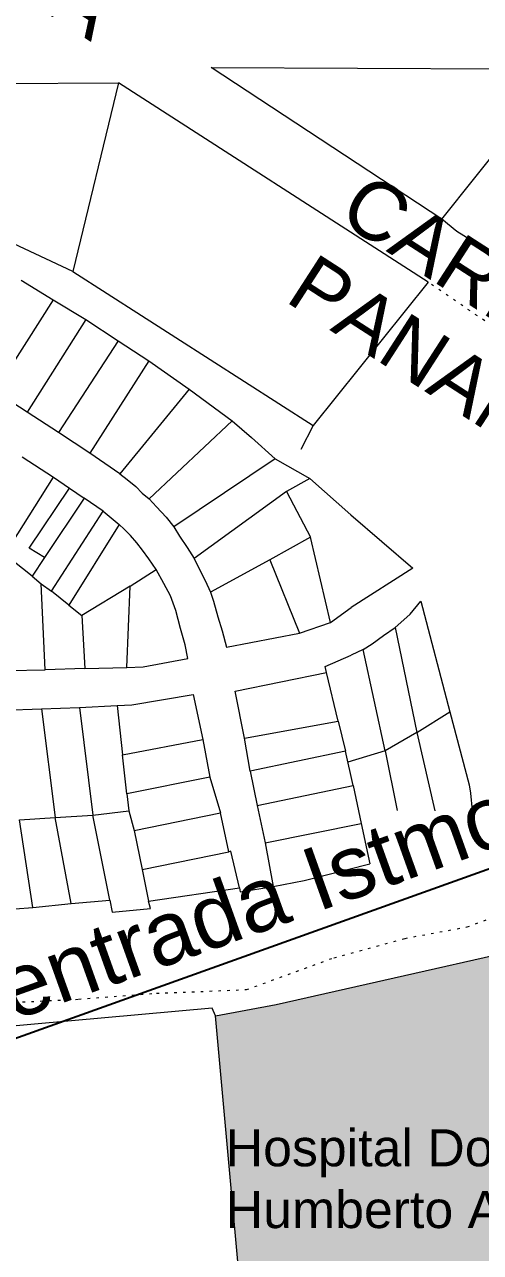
# Model space of a CAD drawing. Header units: millimetres. Extents: x -6666 to 12802, y -941 to 4807.
# Drawn here: x 923.08 to 941.11, y 1600.07 to 1648.7 of the extents above; entities that cross this region are included whole.
import ezdxf

# ---------------------------------------------------------------- set-up
doc = ezdxf.new("R2010")
doc.units = ezdxf.units.MM
doc.linetypes.add('DOT', pattern=[0.25, 0, -0.25])
for name, color, linetype in [('2', 1, 'Continuous'), ('CIRCULO PI', 2, 'Continuous'), ('CVL_CUADCON_TX', 2, 'Continuous')]:
    doc.layers.add(name, color=color, linetype=linetype)
doc.styles.add('PI', font='arial.ttf', dxfattribs={"height": 0.4})
doc.styles.add('PUNTOS PI', font='arial.ttf', dxfattribs={"height": 2.75})
doc.styles.get("Standard").update_dxf_attribs({"font": 'arial.ttf'})
doc.dimstyles.new('ISO-25', dxfattribs={"dimtxt": 2.5, "dimasz": 2.5, "dimexe": 1.25, "dimexo": 0.625, "dimtad": 1, "dimdec": 3, "dimtxsty": 'Standard', "dimcen": 2.5, "dimadec": 0, "dimazin": 0, "dimtfac": 1, "dimtdec": 3, "dimtmove": 0, "dimatfit": 3, "dimfxl": 1, "dimarcsym": 0})

# ---------------------------------------------------------------- blocks, each defined once
blk = doc.blocks.new('*D14')
at = {"layer": 'CIRCULO PI', "color": 0, "lineweight": -2, "transparency": 16777216}
for p, q in [((992.4179527586057, 1629.151936395541), (990.6202033222467, 1634.175293702422)), ((988.6875849871183, 1632.156015026576), (971.3899868771509, 1625.965583935807)), ((970.4127423717564, 1621.276754091521), (968.6149929353974, 1626.300111398402)), ((969.0361807387101, 1625.123208329181), (893.4141375501492, 1598.059737185624))]:
    blk.add_line(p, q, dxfattribs=at)
at = {"layer": 'CIRCULO PI', "color": 0, "transparency": 16777216}
for points in [[(988.5471890526807, 1632.54831604965), (988.8279809215559, 1631.763714003503), (991.0413911255594, 1632.998390633202)], [(971.2495909427133, 1626.35788495888), (971.5303828115885, 1625.573282912733), (969.0361807387101, 1625.123208329181)]]:
    blk.add_solid(points, dxfattribs=at)
at = {"layer": 'Defpoints', "color": 0, "transparency": 16777216}
for p in [(991.0413911255594, 1632.998390633202), (992.6285466602621, 1628.563484860931), (970.6233362734129, 1620.68830255691)]:
    blk.add_point(p, dxfattribs=at)
at = {"layer": 'CIRCULO PI', "color": 0, "transparency": 16777216, "insert": (929.4021091654885, 1612.97577949889), "char_height": 2.5, "attachment_point": 5, "rotation": 19.69117490959217}
blk.add_mtext('Referencia hacia la entrada Istmo Textil: 186.65m', dxfattribs=at)

msp = doc.modelspace()

# ---------------------------------------------------------------- hatches: boundary and pattern name
h = msp.add_hatch(color=9)
h.dxf.hatch_style = 1
h.paths.add_polyline_path([(947.3266362734175, 1603.714002556816), (947.4710362734077, 1605.525602556901), (947.1525362734137, 1613.086502556895), (933.0395362734162, 1609.890502556898), (930.6308362734089, 1609.437502556896), (932.2299362734229, 1591.837002556884), (948.7182362734056, 1594.542802556903), (947.5312362734148, 1600.915302556912), (947.3352362734186, 1601.879802556914)])

# ---------------------------------------------------------------- linework, layer by layer
at = {"layer": '2', "color": 1, "linetype": 'Continuous', "lineweight": 5}
for p, q in [((918.3681362734096, 1646.352802556912), (926.7895362734162, 1646.384102556897)), ((926.7895362734162, 1646.384102556897), (924.994536273407, 1638.910802556897)), ((939.0475362734105, 1638.487902556892), (926.7895362734162, 1646.384102556897)), ((939.5861362734031, 1640.994802556905), (942.7190362734073, 1644.926502556886)), ((924.994536273407, 1638.910802556897), (917.7561362734123, 1642.315702556908)), ((940.1806362734096, 1640.496502556904), (939.5861362734031, 1640.994802556905)), ((941.6733362734267, 1639.581902556909), (940.1806362734096, 1640.496502556904)), ((924.994536273407, 1638.910802556897), (934.4964362734063, 1632.822402556889)), ((922.9480362734212, 1638.57440255689), (924.2049362734251, 1637.797902556901)), ((939.0475362734105, 1638.487902556892), (934.4964362734063, 1632.822402556889)), ((924.2049362734251, 1637.797902556901), (921.9034362734237, 1634.170702556889)), ((924.2049362734251, 1637.797902556901), (925.4973362734236, 1637.020902556899)), ((925.4973362734236, 1637.020902556899), (923.1800362734175, 1633.343202556899)), ((925.4973362734236, 1637.020902556899), (926.7788362734173, 1636.173002556894)), ((926.7788362734173, 1636.173002556894), (924.4264362734211, 1632.546502556881)), ((926.7788362734173, 1636.173002556894), (927.9948362734212, 1635.381802556893)), ((927.9948362734212, 1635.381802556893), (925.6573362734234, 1631.719502556903)), ((927.9948362734212, 1635.381802556893), (929.5881362734181, 1634.251002556896)), ((923.1800362734175, 1633.343202556899), (921.9034362734237, 1634.170702556889)), ((929.5881362734181, 1634.251002556896), (926.8424362734258, 1630.898102556887)), ((929.5881362734181, 1634.251002556896), (931.2867362734214, 1632.997002556893)), ((924.4264362734211, 1632.546502556881), (923.1800362734175, 1633.343202556899)), ((931.2867362734214, 1632.997002556893), (928.0103362734262, 1629.909502556893)), ((931.2867362734214, 1632.997002556893), (932.0517362734245, 1632.338102556901)), ((934.4964362734063, 1632.822402556889), (934.0052362734023, 1631.870502556903)), ((925.6573362734234, 1631.719502556903), (924.4264362734211, 1632.546502556881)), ((932.0517362734245, 1632.338102556901), (932.9976362734269, 1631.494302556893)), ((922.980836273422, 1631.579102556892), (924.2272362734257, 1630.7773025569)), ((926.8424362734258, 1630.898102556887), (925.6573362734234, 1631.719502556903)), ((932.9976362734269, 1631.494302556893), (928.983636273424, 1628.811502556895)), ((932.9976362734269, 1631.494302556893), (934.3612362734202, 1630.716502556899)), ((922.2986362734155, 1627.714202556895), (924.2272362734257, 1630.7773025569)), ((924.2272362734257, 1630.7773025569), (924.8524362734206, 1630.338302556887)), ((934.3612362734202, 1630.716502556899), (933.4398362734173, 1630.209802556896)), ((934.3612362734202, 1630.716502556899), (935.9891362734197, 1629.275502556885)), ((923.262636273419, 1627.956402556897), (924.8524362734206, 1630.338302556887)), ((925.4325362734198, 1629.940502556899), (923.8684362734239, 1627.588702556883)), ((924.8524362734206, 1630.338302556887), (925.4325362734198, 1629.940502556899)), ((926.1942362734153, 1629.42880255689), (925.4325362734198, 1629.940502556899)), ((933.4398362734173, 1630.209802556896), (929.7871362734186, 1627.553102556892)), ((933.4398362734173, 1630.209802556896), (934.3943362734208, 1628.396302556895)), ((924.147336273425, 1626.255402556896), (926.1942362734153, 1629.42880255689)), ((926.1942362734153, 1629.42880255689), (926.8285362734168, 1628.898302556897)), ((926.8285362734168, 1628.898302556897), (924.8271362734195, 1625.699002556895)), ((923.8684362734239, 1627.588702556883), (923.262636273419, 1627.956402556897)), ((934.3943362734208, 1628.396302556895), (932.7867362734214, 1627.496802556883)), ((935.1825362734198, 1625.016202556897), (934.3943362734208, 1628.396302556895)), ((923.3815362734204, 1626.84840255689), (922.2986362734155, 1627.714202556895)), ((923.8684362734239, 1627.588702556883), (923.3815362734204, 1626.84840255689)), ((932.7867362734214, 1627.496802556883), (930.4373362734259, 1626.220402556887)), ((932.7867362734214, 1627.496802556883), (933.9621362734179, 1624.599402556891)), ((927.2517362734252, 1626.456702556899), (928.28693627342, 1627.119402556886)), ((923.3815362734204, 1626.84840255689), (923.7390362734259, 1626.5496025569)), ((923.8963362734248, 1623.141702556885), (923.7390362734259, 1626.5496025569)), ((923.7390362734259, 1626.5496025569), (924.147336273425, 1626.255402556896)), ((924.8271362734195, 1625.699002556895), (924.147336273425, 1626.255402556896)), ((927.2517362734252, 1626.456702556899), (925.3460362734222, 1625.291802556902)), ((927.121536273422, 1623.240002556887), (927.2517362734252, 1626.456702556899)), ((924.8271362734195, 1625.699002556895), (925.3460362734222, 1625.291802556902)), ((935.1825362734198, 1625.016202556897), (935.9968362734253, 1625.605102556893)), ((925.3460362734222, 1625.291802556902), (925.4631362734181, 1623.1888025569)), ((933.9621362734179, 1624.599402556891), (935.1825362734198, 1625.016202556897)), ((937.2760362734261, 1624.506602556883), (937.7370362734255, 1624.813902556893)), ((937.7370362734255, 1624.813902556893), (938.6034362734244, 1620.663902556892)), ((936.4758362734174, 1623.943602556895), (936.8254362734187, 1624.168902556897)), ((936.8254362734187, 1624.168902556897), (937.2760362734261, 1624.506602556883)), ((934.9785362734146, 1623.277602556903), (936.0007362734214, 1623.722002556893)), ((936.4758362734174, 1623.943602556895), (936.0007362734214, 1623.722002556893)), ((937.3465362734205, 1619.940902556894), (936.4758362734174, 1623.943602556895)), ((922.4315362734196, 1623.118702556888), (923.8963362734248, 1623.141702556885)), ((925.4631362734181, 1623.1888025569), (923.8963362734248, 1623.141702556885)), ((925.4631362734181, 1623.1888025569), (927.121536273422, 1623.240002556887)), ((935.0265362734244, 1623.03840255688), (934.9785362734146, 1623.277602556903)), ((935.4915362734173, 1621.114002556886), (935.0265362734244, 1623.03840255688)), ((923.7455362734217, 1621.600302556898), (925.2514362734219, 1621.653302556902)), ((925.2514362734219, 1621.653302556902), (926.7422362734251, 1621.726802556888)), ((925.2514362734219, 1621.653302556902), (925.7753362734256, 1617.381902556886)), ((926.7422362734251, 1621.726802556888), (926.9526362734214, 1619.769902556898)), ((922.2548362734196, 1621.542102556881), (923.7455362734217, 1621.600302556898)), ((923.7455362734217, 1621.600302556898), (924.2911362734194, 1617.301202556883)), ((938.6034362734244, 1620.663902556892), (939.9056362734227, 1621.473502556883)), ((931.7814362734243, 1620.442902556896), (935.4915362734173, 1621.114002556886)), ((935.4915362734173, 1621.114002556886), (935.7772362734249, 1619.927902556882)), ((938.6034362734244, 1620.663902556892), (937.3465362734205, 1619.940902556894)), ((938.6034362734244, 1620.663902556892), (939.3167362734275, 1617.559302556883)), ((926.9526362734214, 1619.769902556898), (930.1382362734221, 1620.381402556897)), ((930.1382362734221, 1620.381402556897), (930.4051362734208, 1618.896002556892)), ((932.0096362734257, 1619.125402556891), (931.7814362734243, 1620.442902556896)), ((927.1273362734173, 1618.234802556895), (926.9526362734214, 1619.769902556898)), ((935.7772362734249, 1619.927902556882), (932.0096362734257, 1619.125402556891)), ((936.0761362734193, 1618.563902556893), (935.7772362734249, 1619.927902556882)), ((937.3465362734205, 1619.940902556894), (935.8743362734276, 1619.484702556902)), ((937.3465362734205, 1619.940902556894), (937.822036273421, 1617.566402556883)), ((930.4051362734208, 1618.896002556892), (927.1273362734173, 1618.234802556895)), ((930.4051362734208, 1618.896002556892), (930.8325362734213, 1617.481402556897)), ((932.0096362734257, 1619.125402556891), (932.2781362734204, 1617.771902556899)), ((927.1273362734173, 1618.234802556895), (927.1999362734205, 1617.558402556899)), ((932.2781362734204, 1617.771902556899), (936.0761362734193, 1618.563902556893)), ((936.0761362734193, 1618.563902556893), (936.4027362734232, 1617.062302556887)), ((932.2781362734204, 1617.771902556899), (932.6004362734202, 1616.296602556898)), ((922.8781362734189, 1617.200202556882), (924.2911362734194, 1617.301202556883)), ((924.2911362734194, 1617.301202556883), (925.7753362734256, 1617.381902556886)), ((924.9187362734156, 1613.88590255689), (924.2911362734194, 1617.301202556883)), ((925.7753362734256, 1617.381902556886), (927.1999362734205, 1617.558402556899)), ((926.458936273415, 1614.027502556886), (925.7753362734256, 1617.381902556886)), ((927.1999362734205, 1617.558402556899), (927.4114362734181, 1616.78150255689)), ((927.4114362734181, 1616.78150255689), (930.8325362734213, 1617.481402556897)), ((931.1566362734229, 1615.936302556885), (930.8325362734213, 1617.481402556897)), ((923.4091362734252, 1613.734102556898), (922.8781362734189, 1617.200202556882)), ((927.4114362734181, 1616.78150255689), (927.7355362734233, 1615.236502556895)), ((932.6004362734202, 1616.296602556898), (936.4027362734232, 1617.062302556887)), ((936.4027362734232, 1617.062302556887), (936.7420362734156, 1615.461402556902)), ((932.6004362734202, 1616.296602556898), (932.9142362734237, 1614.568602556895)), ((927.7355362734233, 1615.236502556895), (931.1566362734229, 1615.936302556885)), ((931.2431362734242, 1615.956602556883), (931.1566362734229, 1615.936302556885)), ((931.5774362734228, 1614.508102556896), (931.2431362734242, 1615.956602556883)), ((934.1443362734208, 1614.801802556888), (936.7420362734156, 1615.461402556902)), ((927.7355362734233, 1615.236502556895), (927.9785362734146, 1613.981102556894)), ((927.9785362734146, 1613.981102556894), (931.5774362734228, 1614.508102556896)), ((931.5774362734228, 1614.508102556896), (931.6129362734209, 1614.355702556899)), ((931.6129362734209, 1614.355702556899), (932.9142362734237, 1614.568602556895)), ((932.9142362734237, 1614.568602556895), (934.1443362734208, 1614.801802556888)), ((923.4091362734252, 1613.734102556898), (924.9187362734156, 1613.88590255689)), ((924.9187362734156, 1613.88590255689), (926.458936273415, 1614.027502556886)), ((926.458936273415, 1614.027502556886), (926.5500362734238, 1613.539602556891)), ((928.059636273425, 1613.691402556883), (927.9785362734146, 1613.981102556894)), ((921.9198362734205, 1613.612702556882), (923.4091362734252, 1613.734102556898)), ((926.5500362734238, 1613.539602556891), (928.059636273425, 1613.691402556883)), ((930.4979362734048, 1609.740702556908), (920.7436362734115, 1608.868902556897)), ((930.6308362734089, 1609.437502556896), (930.4979362734048, 1609.740702556908)), ((932.2299362734229, 1591.837002556884), (930.6308362734089, 1609.437502556896))]:
    msp.add_line(p, q, dxfattribs=at)
at = {"layer": '2', "color": 1, "linetype": 'DOT', "lineweight": 5}
msp.add_line((952.8600362734105, 1629.092202556898), (939.0475362734105, 1638.487902556892), dxfattribs=at)
at = {"layer": '2', "color": 1, "linetype": 'Continuous', "lineweight": 5}
for points in [[(939.5861362734031, 1640.994802556905), (930.4676362734099, 1646.988502556896), (953.6235362734114, 1646.890102556903)], [(926.8424362734258, 1630.898102556887), (927.139836273418, 1630.676302556899), (927.4822362734158, 1630.398102556887), (927.7333362734244, 1630.136202556892), (928.0103362734262, 1629.909502556893)], [(928.0103362734262, 1629.909502556893), (928.2963362734226, 1629.59130255689), (928.6779362734233, 1629.190802556901), (928.983636273424, 1628.811502556895)], [(935.9891362734197, 1629.275502556885), (938.4410362734161, 1627.169402556886), (935.9968362734253, 1625.605102556893)], [(928.28693627342, 1627.119402556886), (928.0020362734249, 1627.534002556881), (927.7417362734268, 1627.877202556884), (927.5215362734198, 1628.1692025569), (927.2708362734229, 1628.466602556892), (927.0195362734194, 1628.713302556887), (926.8285362734168, 1628.898302556897)], [(928.983636273424, 1628.811502556895), (929.2079362734257, 1628.438302556887), (929.5178362734187, 1627.987802556899), (929.7871362734186, 1627.553102556892)], [(929.7871362734186, 1627.553102556892), (929.9955362734217, 1627.1192025569), (930.2292362734261, 1626.679802556891), (930.4373362734259, 1626.220402556887)], [(927.121536273422, 1623.240002556887), (927.7726362734284, 1623.262602556889), (929.5361362734147, 1623.591702556886), (929.4307362734144, 1624.131002556901), (929.2553362734216, 1624.772702556891), (929.0707362734174, 1625.490702556885), (928.8540362734166, 1626.072002556893), (928.5854362734171, 1626.567602556894), (928.28693627342, 1627.119402556886)], [(930.4373362734259, 1626.220402556887), (930.5600362734222, 1625.858602556885), (930.725536273425, 1625.242402556884), (930.8969362734169, 1624.692102556882), (931.072036273421, 1624.035202556891), (933.9621362734179, 1624.599402556891)], [(937.7370362734255, 1624.813902556893), (937.9646362734202, 1625.018302556892), (938.3289362734249, 1625.350402556892), (938.7633362734159, 1625.860702556904), (939.9056362734227, 1621.473502556883)], [(931.7814362734243, 1620.442902556896), (931.4121362734186, 1622.295002556891), (935.0265362734244, 1623.03840255688)], [(926.7422362734251, 1621.726802556888), (927.3172362734258, 1621.755402556896), (929.7477362734207, 1622.162702556882), (930.1382362734221, 1620.381402556897)], [(939.9056362734227, 1621.473502556883), (940.6686362734217, 1618.582602556884), (940.7262362734218, 1618.262902556891), (940.7859362734198, 1617.567402556884)], [(930.6308362734089, 1609.437502556896), (933.0395362734162, 1609.890502556898), (947.1525362734137, 1613.086502556895)]]:
    msp.add_lwpolyline(points, dxfattribs=at)
at = {"layer": '2', "color": 1, "linetype": 'DOT', "lineweight": 5}
msp.add_lwpolyline([(890.8628362734107, 1604.252929094904), (893.0507362734097, 1605.289402556905), (895.0713362734241, 1606.091902556896), (897.7316362734127, 1606.702502556886), (900.6241362734036, 1607.139202556895), (904.6541362734097, 1607.979502556888), (908.5070362734077, 1608.765602556891), (910.9181362734125, 1609.091302556913), (910.9431362734103, 1609.117202556898), (912.9261362734178, 1609.205602556905), (915.5430362734078, 1609.407802556917), (918.0083362734113, 1609.556202556888), (920.9027362734123, 1609.891002556888), (925.2243362734152, 1610.099902556903), (928.2987362734093, 1610.336202556892), (931.858236273405, 1610.479702556898), (935.3205362734079, 1611.742402556907), (938.1306362734103, 1612.508802556895), (940.5902362734123, 1612.962802556898), (943.1930362734056, 1613.929102556893), (945.2183362734104, 1614.476802556911)], dxfattribs=at)

# ---------------------------------------------------------------- texts
at = {"layer": 'CVL_CUADCON_TX', "color": 7, "char_height": 2.3, "attachment_point": 1, "rotation": 327.1806483354535, "style": 'PUNTOS PI'}
for s, insert, width in [('HACIA MANAGUA', (904.3092359085772, 1664.541605804843), 29.08000225177344), ('CARRETERA \\PPANAMERICANA', (936.6504851488232, 1642.92444143889), 22.73115410450082)]:
    msp.add_mtext(s, dxfattribs=dict(at, insert=insert, width=width))
at = {"layer": 'CVL_CUADCON_TX', "color": 7, "insert": (931.0385673925595, 1604.949808502396), "char_height": 1.46751185074211, "width": 20.51187636260696, "attachment_point": 1, "style": 'PI'}
msp.add_mtext('Hospital Doctor Humberto Alvarado', dxfattribs=at)

# ---------------------------------------------------------------- dimensions: what is measured, and where the dimension line sits
at = {"layer": 'CIRCULO PI', "color": 7}
dim = msp.add_linear_dim(base=(991.0413911255594, 1632.998390633202), p1=(970.6233362734129, 1620.68830255691), p2=(992.6285466602619, 1628.563484860931), angle=19.691174909594267, text='Referencia hacia la entrada Istmo Textil: 186.65m', dimstyle='ISO-25', dxfattribs=at)
dim.commit()
dim.dimension.update_dxf_attribs({"geometry": '*D14', "text_midpoint": (930.0482560752091, 1611.17028495409), "dimtype": 161})

doc.saveas('drawing.dxf')
